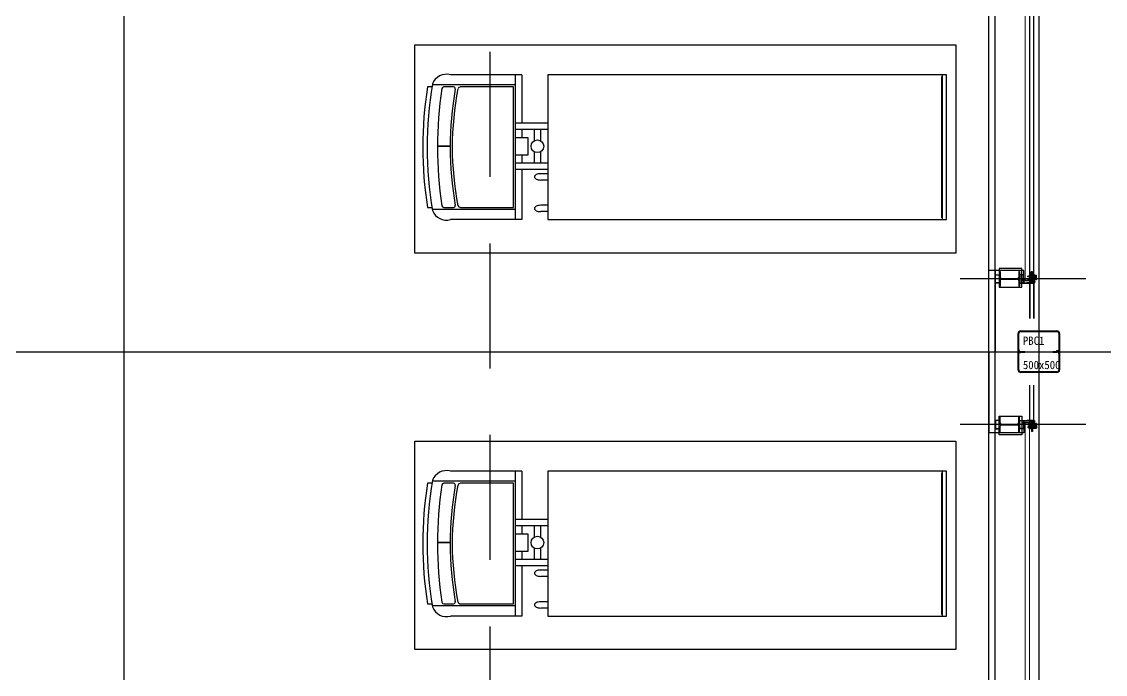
# Model space of a CAD drawing. Extents: x 152195838 to 160350639, y 364657247 to 370318102.
# Drawn here: x 159271719 to 159284746, y 364990158 to 364997995 of the extents above; entities that cross this region are included whole.
import ezdxf

# ---------------------------------------------------------------- set-up
doc = ezdxf.new("R2010")
doc.units = 0
doc.header["$MEASUREMENT"] = 0
for name, pattern in [('CEN', [63, 60, -1, 1, -1]), ('HID', [2.3, 1.5, -0.8]), ('main_plan6(직통계단가운데4개소)$0$201209 XR평면도$0$지하1층평면도_$0$HID', [2.3, 1.5, -0.8])]:
    doc.linetypes.add(name, pattern=pattern)
doc.layers.get('0').update_dxf_attribs({"linetype": 'CONTINUOUS'})
doc.layers.get('Defpoints').update_dxf_attribs({"linetype": 'CONTINUOUS'})
for name, color, linetype in [('4A.TEC CEN 보조1', 14, 'CEN'), ('4A.TEC ELE 1', 7, 'CONTINUOUS'), ('4A.TEC ELE 4', 9, 'CONTINUOUS'), ('4A.TEC OPEN', 9, 'HID'), ('4A.TEC 기둥 H', 3, 'CONTINUOUS'), ('4A.TEC 기타부속물 실', 56, 'CONTINUOUS'), ('4A.TEC 벽체 2', 3, 'CONTINUOUS'), ('4A.TEC 벽체 3', 4, 'CONTINUOUS'), ('4A.TEC 주차 확장형', 8, 'CONTINUOUS'), ('P-BOX', 3, 'CONTINUOUS')]:
    doc.layers.add(name, color=color, linetype=linetype)
doc.layers.add('DEFPOINT', color=135, linetype='CONTINUOUS', plot=False)
doc.styles.add('돋움체', font='')
doc.styles.get('돋움체').set_extended_font_data('DotumChe')

# ---------------------------------------------------------------- blocks, each defined once
blk = doc.blocks.new('3.5t p')
at = {"layer": '4A.TEC 주차 확장형', "color": 252, "linetype": 'Continuous', "ltscale": 0.8}
for p, q in [((831793, 168093), (830053, 168093)), ((830053, 168043), (831793, 168043)), ((830073, 168033), (831773, 168033)), ((830634, 163292), (830634, 162912)), ((830709, 163292), (830709, 162912)), ((831115, 163292), (831115, 162912)), ((831191, 163292), (831191, 162912)), ((831241, 163292), (831241, 163216)), ((831317, 163292), (831317, 163216)), ((831621, 163292), (831621, 163216)), ((831697, 163292), (831697, 163216)), ((830848, 163216), (830709, 163216)), ((830845, 163140), (830709, 163140)), ((831115, 163216), (830976, 163216)), ((831115, 163140), (830979, 163140)), ((830053, 162988), (830053, 162132)), ((830053, 162988), (830634, 162988)), ((830709, 162988), (830811, 162988)), ((831013, 163064), (830811, 163064)), ((830811, 163064), (830811, 162912)), ((831013, 162912), (831013, 163064)), ((831013, 162988), (831115, 162988)), ((831191, 162988), (831793, 162988)), ((831793, 162988), (831793, 162132)), ((831793, 162912), (830053, 162912)), ((830174, 162912), (830174, 161911)), ((830199, 162887), (830199, 162251)), ((831647, 162887), (830199, 162887)), ((831647, 162251), (831647, 162887)), ((831672, 162912), (831672, 161911)), ((830199, 162169), (830199, 162052)), ((830909, 162127), (830909, 161976)), ((830916, 162127), (830916, 161976)), ((831647, 162052), (831647, 162169)), ((830199, 161907), (830199, 161855)), ((831647, 161855), (831647, 161909))]:
    blk.add_line(p, q, dxfattribs=at)
for points in [[(832194, 161704), (829694, 161704), (829694, 168204), (832194, 168204), (832194, 161704)], [(830053, 168094), (830053, 163302), (831793, 163302), (831793, 168094)]]:
    blk.add_lwpolyline(points, dxfattribs=at)
for points in [[(831241, 163216, 0.051099), (831244, 163185, 0.064948), (831252, 163162, 0.104203), (831266, 163145, 0.174705), (831279, 163140, 0.174705), (831292, 163145, 0.104203), (831306, 163162, 0.064948), (831314, 163185, 0.051099), (831317, 163216, 0.051099)], [(831621, 163216, 0.051099), (831625, 163185, 0.064948), (831633, 163162, 0.104203), (831647, 163145, 0.174705), (831659, 163140, 0.174705), (831672, 163145, 0.104203), (831686, 163162, 0.064948), (831694, 163185, 0.051099), (831697, 163216, 0.051099)]]:
    blk.add_lwpolyline(points, format="xyb", dxfattribs=at)
blk.add_circle((830912, 163176), 76, dxfattribs=at)
for centre, radius, start, end in [((830229, 162251), 30.4, 180, 252.8798), ((830219, 162169), 20.3, 74.6987, 180), ((830923, 165753), 3601, 258.7499, 281.2501), ((830923, 166143), 4015, 259.9852, 280.0148), ((831626, 162169), 20.3, 0, 105.3013), ((831616, 162251), 30.4, 287.1202, 0), ((830230, 162085), 183, 165.195, 249.531), ((831619, 162083), 181, 291.094, 15.8038), ((830224, 162052), 25.3, 180, 257.1872), ((830923, 166787), 4812, 261.5853, 278.4147), ((831621, 162052), 25.3, 282.8128, 0), ((830922, 166309), 4460, 260.24, 279.8362), ((830923, 166473), 4675, 261.0922, 278.9078)]:
    blk.add_arc(centre, radius, start, end, dxfattribs=at)
blk = doc.blocks.new('main_plan6(직통계단가운데4개소)$0$201209 XR평면도$0$A$C01492EBC')
at = {"layer": '4A.TEC 기둥 H'}
for p, q in [((0, 244), (0, 233)), ((0, 244), (175, 244)), ((0, 233), (68, 233)), ((84, 217), (84, 27)), ((91, 217), (91, 27)), ((107, 233), (175, 233)), ((175, 244), (175, 233)), ((0, 11), (68, 11)), ((0, 11), (0, 0)), ((0, 0), (175, 0)), ((107, 11), (175, 11)), ((175, 11), (175, 0))]:
    blk.add_line(p, q, dxfattribs=at)
for centre, start, end in [((68, 217), 0, 90), ((107, 217), 90, 180), ((68, 27), 270, 0), ((107, 27), 180, 270)]:
    blk.add_arc(centre, 16, start, end, dxfattribs=at)
blk = doc.blocks.new('zw$BD9D')
at = {"layer": '4A.TEC CEN 보조1'}
blk.add_line((50, 875), (1559, 875), dxfattribs=at)
at = {"layer": '4A.TEC ELE 1', "color": 4}
blk.add_line((728, 855), (779, 855), dxfattribs=at)
at = {"layer": '4A.TEC ELE 1', "lineweight": 0, "flags": 128}
for points in [[(728, 855), (728, 879), (728, 10145)], [(779, 10145), (779, 879), (779, 855)]]:
    blk.add_lwpolyline(points, dxfattribs=at)
at = {"layer": '4A.TEC ELE 4', "color": 8, "flags": 128}
blk.add_lwpolyline([(1215, 10025), (1215, 5000), (1215, 975)], dxfattribs=at)
at = {"layer": '4A.TEC 기타부속물 실', "color": 9}
for p, q in [((714, 910), (714, 901)), ((714, 880), (714, 871)), ((715, 911), (719, 911)), ((715, 908), (719, 908)), ((715, 903), (719, 903)), ((715, 900), (719, 900)), ((715, 881), (719, 881)), ((715, 878), (719, 878)), ((715, 873), (719, 873)), ((715, 870), (719, 870)), ((719, 911), (719, 900)), ((719, 881), (719, 870)), ((725, 910), (722, 904)), ((724, 909), (722, 909)), ((723, 902), (722, 902)), ((725, 880), (722, 874)), ((724, 879), (722, 879)), ((723, 872), (722, 872)), ((727, 910), (723, 901)), ((727, 910), (723, 901)), ((727, 880), (723, 871)), ((727, 880), (723, 871)), ((725, 902), (724, 902)), ((725, 872), (724, 872)), ((729, 910), (725, 901)), ((729, 910), (725, 901)), ((726, 909), (725, 909)), ((729, 880), (725, 871)), ((729, 880), (725, 871)), ((726, 879), (725, 879)), ((727, 902), (726, 902)), ((727, 872), (726, 872)), ((730, 910), (727, 901)), ((730, 910), (727, 901)), ((728, 909), (727, 909)), ((730, 880), (727, 871)), ((730, 880), (727, 871)), ((728, 879), (727, 879)), ((729, 902), (728, 902)), ((729, 872), (728, 872)), ((732, 910), (729, 901)), ((732, 910), (729, 901)), ((730, 909), (729, 909)), ((732, 880), (729, 871)), ((732, 880), (729, 871)), ((730, 879), (729, 879)), ((731, 909), (730, 909)), ((731, 902), (730, 902)), ((731, 879), (730, 879)), ((731, 872), (730, 872)), ((734, 910), (731, 901)), ((734, 910), (731, 901)), ((732, 902), (731, 902)), ((734, 880), (731, 871)), ((734, 880), (731, 871)), ((732, 872), (731, 872)), ((736, 910), (732, 901)), ((736, 910), (732, 901)), ((733, 909), (732, 909)), ((736, 880), (732, 871)), ((736, 880), (732, 871)), ((733, 879), (732, 879)), ((734, 902), (733, 902)), ((734, 872), (733, 872)), ((738, 910), (734, 901)), ((738, 910), (734, 901)), ((735, 909), (734, 909)), ((738, 880), (734, 871)), ((738, 880), (734, 871)), ((735, 879), (734, 879)), ((736, 902), (735, 902)), ((736, 872), (735, 872)), ((740, 910), (736, 901)), ((740, 910), (736, 901)), ((737, 909), (736, 909)), ((740, 880), (736, 871)), ((740, 880), (736, 871)), ((737, 879), (736, 879)), ((738, 902), (737, 902)), ((738, 872), (737, 872)), ((741, 910), (738, 901)), ((741, 910), (738, 901)), ((739, 909), (738, 909)), ((741, 880), (738, 871)), ((741, 880), (738, 871)), ((739, 879), (738, 879)), ((740, 902), (739, 902)), ((740, 872), (739, 872)), ((741, 909), (740, 909)), ((741, 904), (740, 901)), ((741, 904), (740, 901)), ((741, 879), (740, 879)), ((741, 874), (740, 871)), ((741, 874), (740, 871)), ((745, 909), (741, 909)), ((745, 902), (741, 902)), ((745, 879), (741, 879)), ((745, 872), (741, 872)), ((786, 864), (786, 856)), ((787, 866), (791, 866)), ((787, 863), (791, 863)), ((787, 858), (791, 858)), ((787, 855), (791, 855)), ((791, 866), (791, 855)), ((797, 864), (794, 859)), ((796, 863), (794, 863)), ((795, 857), (794, 857)), ((799, 864), (795, 856)), ((799, 864), (795, 856)), ((797, 857), (796, 857)), ((800, 864), (797, 856)), ((800, 864), (797, 856)), ((798, 863), (797, 863)), ((799, 857), (798, 857)), ((802, 864), (799, 856)), ((802, 864), (799, 856)), ((800, 863), (799, 863)), ((801, 863), (800, 863)), ((801, 857), (800, 857)), ((804, 864), (801, 856)), ((804, 864), (801, 856)), ((802, 857), (801, 857)), ((806, 864), (802, 856)), ((806, 864), (802, 856)), ((803, 863), (802, 863)), ((804, 857), (803, 857)), ((808, 864), (804, 856)), ((808, 864), (804, 856)), ((805, 863), (804, 863)), ((806, 857), (805, 857)), ((810, 864), (806, 856)), ((810, 864), (806, 856)), ((807, 863), (806, 863)), ((808, 857), (807, 857)), ((811, 864), (808, 856)), ((811, 864), (808, 856)), ((809, 863), (808, 863)), ((810, 857), (809, 857)), ((813, 864), (810, 856)), ((813, 864), (810, 856)), ((811, 863), (810, 863)), ((812, 863), (811, 863)), ((812, 857), (811, 857)), ((813, 859), (812, 856)), ((813, 859), (812, 856)), ((817, 857), (812, 857)), ((817, 863), (813, 863))]:
    blk.add_line(p, q, dxfattribs=at)
for points in [[(719, 901), (719, 910), (722, 914), (722, 896)], [(722, 896), (722, 914), (722, 914), (722, 896)], [(719, 871), (719, 880), (722, 884), (722, 866)], [(722, 866), (722, 884), (722, 884), (722, 866)], [(723, 901), (724, 902), (727, 909), (727, 910), (726, 909), (723, 902)], [(723, 871), (724, 872), (727, 879), (727, 880), (726, 879), (723, 872)], [(725, 901), (726, 902), (729, 909), (729, 910), (728, 909), (725, 902)], [(725, 871), (726, 872), (729, 879), (729, 880), (728, 879), (725, 872)], [(727, 901), (728, 902), (730, 909), (730, 910), (730, 909), (727, 902)], [(727, 871), (728, 872), (730, 879), (730, 880), (730, 879), (727, 872)], [(729, 901), (730, 902), (732, 909), (732, 910), (731, 909), (729, 902)], [(729, 871), (730, 872), (732, 879), (732, 880), (731, 879), (729, 872)], [(731, 901), (731, 902), (734, 909), (734, 910), (733, 909), (731, 902)], [(731, 871), (731, 872), (734, 879), (734, 880), (733, 879), (731, 872)], [(732, 901), (733, 902), (736, 909), (736, 910), (735, 909), (732, 902)], [(732, 871), (733, 872), (736, 879), (736, 880), (735, 879), (732, 872)], [(734, 901), (735, 902), (738, 909), (738, 910), (737, 909), (734, 902)], [(734, 871), (735, 872), (738, 879), (738, 880), (737, 879), (734, 872)], [(736, 901), (737, 902), (740, 909), (740, 910), (739, 909), (736, 902)], [(736, 871), (737, 872), (740, 879), (740, 880), (739, 879), (736, 872)], [(738, 901), (739, 902), (741, 909), (741, 910), (741, 909), (738, 902)], [(738, 871), (739, 872), (741, 879), (741, 880), (741, 879), (738, 872)], [(740, 901), (741, 902), (741, 903), (741, 904), (740, 903), (740, 902)], [(740, 871), (741, 872), (741, 873), (741, 874), (740, 873), (740, 872)], [(791, 856), (791, 865), (794, 869), (794, 851)], [(794, 851), (794, 869), (794, 869), (794, 851)], [(795, 856), (796, 857), (799, 863), (799, 864), (798, 863), (795, 857)], [(797, 856), (798, 857), (800, 863), (800, 864), (800, 863), (797, 857)], [(799, 856), (800, 857), (802, 863), (802, 864), (801, 863), (799, 857)], [(801, 856), (801, 857), (804, 863), (804, 864), (803, 863), (801, 857)], [(802, 856), (803, 857), (806, 863), (806, 864), (805, 863), (802, 857)], [(804, 856), (805, 857), (808, 863), (808, 864), (807, 863), (804, 857)], [(806, 856), (807, 857), (810, 863), (810, 864), (809, 863), (806, 857)], [(808, 856), (809, 857), (811, 863), (811, 864), (811, 863), (808, 857)], [(810, 856), (811, 857), (813, 863), (813, 864), (812, 863), (810, 857)], [(812, 856), (812, 857), (813, 858), (813, 859), (812, 858), (812, 857)]]:
    blk.add_lwpolyline(points, close=True, dxfattribs=at)
for points in [[(722, 903), (725, 909), (725, 910), (724, 909), (722, 905)], [(723, 902), (723, 901), (722, 902)], [(722, 873), (725, 879), (725, 880), (724, 879), (722, 875)], [(723, 872), (723, 871), (722, 872)], [(725, 902), (725, 901), (724, 902)], [(725, 872), (725, 871), (724, 872)], [(725, 909), (725, 910), (726, 909)], [(725, 879), (725, 880), (726, 879)], [(727, 902), (727, 901), (726, 902)], [(727, 872), (727, 871), (726, 872)], [(727, 909), (727, 910), (728, 909)], [(727, 909), (727, 910), (728, 909)], [(727, 879), (727, 880), (728, 879)], [(727, 879), (727, 880), (728, 879)], [(728, 902), (729, 901), (728, 902)], [(728, 872), (729, 871), (728, 872)], [(729, 909), (729, 910), (729, 909)], [(729, 909), (729, 910), (729, 909)], [(729, 879), (729, 880), (729, 879)], [(729, 879), (729, 880), (729, 879)], [(731, 909), (730, 910), (731, 909)], [(731, 909), (730, 910), (731, 909)], [(730, 902), (731, 901), (730, 902)], [(731, 879), (730, 880), (731, 879)], [(731, 879), (730, 880), (731, 879)], [(730, 872), (731, 871), (730, 872)], [(733, 909), (732, 910), (733, 909)], [(733, 909), (732, 910), (733, 909)], [(732, 902), (732, 901), (732, 902)], [(733, 879), (732, 880), (733, 879)], [(733, 879), (732, 880), (733, 879)], [(732, 872), (732, 871), (732, 872)], [(734, 902), (734, 901), (733, 902)], [(734, 872), (734, 871), (733, 872)], [(734, 909), (734, 910), (735, 909)], [(734, 909), (734, 910), (735, 909)], [(734, 879), (734, 880), (735, 879)], [(734, 879), (734, 880), (735, 879)], [(736, 902), (736, 901), (735, 902)], [(736, 872), (736, 871), (735, 872)], [(736, 909), (736, 910), (737, 909)], [(736, 909), (736, 910), (737, 909)], [(736, 879), (736, 880), (737, 879)], [(736, 879), (736, 880), (737, 879)], [(738, 902), (738, 901), (737, 902)], [(738, 872), (738, 871), (737, 872)], [(738, 909), (738, 910), (739, 909)], [(738, 909), (738, 910), (739, 909)], [(738, 879), (738, 880), (739, 879)], [(738, 879), (738, 880), (739, 879)], [(739, 902), (740, 901), (739, 902)], [(739, 872), (740, 871), (739, 872)], [(740, 909), (740, 910), (740, 909)], [(740, 909), (740, 910), (740, 909)], [(740, 879), (740, 880), (740, 879)], [(740, 879), (740, 880), (740, 879)], [(742, 909), (741, 910), (742, 909)], [(742, 909), (741, 910), (742, 909)], [(743, 909), (741, 904), (742, 902), (745, 905), (750, 905)], [(742, 879), (741, 880), (742, 879)], [(742, 879), (741, 880), (742, 879)], [(743, 879), (741, 874), (742, 872), (745, 875), (750, 875)], [(745, 902), (750, 905), (745, 909)], [(745, 872), (750, 875), (745, 879)], [(794, 858), (797, 863), (797, 864), (796, 863), (794, 860)], [(795, 857), (795, 856), (794, 857)], [(797, 857), (797, 856), (796, 857)], [(797, 863), (797, 864), (798, 863)], [(798, 857), (799, 856), (798, 857)], [(799, 863), (799, 864), (799, 863)], [(799, 863), (799, 864), (799, 863)], [(801, 863), (800, 864), (801, 863)], [(801, 863), (800, 864), (801, 863)], [(800, 857), (801, 856), (800, 857)], [(803, 863), (802, 864), (803, 863)], [(803, 863), (802, 864), (803, 863)], [(802, 857), (802, 856), (802, 857)], [(804, 857), (804, 856), (803, 857)], [(804, 863), (804, 864), (805, 863)], [(804, 863), (804, 864), (805, 863)], [(806, 857), (806, 856), (805, 857)], [(806, 863), (806, 864), (807, 863)], [(806, 863), (806, 864), (807, 863)], [(808, 857), (808, 856), (807, 857)], [(808, 863), (808, 864), (809, 863)], [(808, 863), (808, 864), (809, 863)], [(809, 857), (810, 856), (809, 857)], [(810, 863), (810, 864), (810, 863)], [(810, 863), (810, 864), (810, 863)], [(812, 863), (811, 864), (812, 863)], [(812, 863), (811, 864), (812, 863)], [(811, 857), (812, 856), (811, 857)], [(814, 863), (813, 864), (814, 863)], [(814, 863), (813, 864), (814, 863)], [(815, 863), (813, 859), (814, 857), (817, 860), (821, 860)], [(817, 857), (821, 860), (817, 863)]]:
    blk.add_lwpolyline(points, dxfattribs=at)
for centre, radius, start, end in [((716, 909), 1.86, 136.9662, 223.0338), ((722, 905), 7.61, 159.1195, 200.8805), ((716, 901), 1.86, 136.9662, 223.0338), ((716, 879), 1.86, 136.9662, 223.0338), ((722, 875), 7.61, 159.1195, 200.8805), ((716, 871), 1.86, 136.9662, 223.0338), ((788, 864), 1.86, 136.9662, 223.0338), ((794, 860), 7.61, 159.1195, 200.8805), ((788, 856), 1.86, 136.9662, 223.0338)]:
    blk.add_arc(centre, radius, start, end, dxfattribs=at)
at = {"layer": '4A.TEC 벽체 3', "color": 7}
for p, q in [((664, 919), (645, 919)), ((645, 862), (645, 919)), ((664, 909), (664, 922)), ((665, 922), (664, 922)), ((665, 922), (688, 922)), ((665, 909), (665, 922)), ((689, 855), (689, 925)), ((689, 915), (689, 921)), ((689, 919), (689, 919)), ((707, 855), (707, 925)), ((722, 919), (707, 919)), ((722, 919), (721, 919)), ((722, 855), (722, 925)), ((722, 925), (725, 925)), ((725, 855), (725, 925)), ((664, 896), (664, 905)), ((664, 896), (672, 896)), ((664, 885), (672, 885)), ((664, 875), (664, 885)), ((664, 859), (664, 871)), ((665, 859), (664, 859)), ((665, 896), (665, 905)), ((665, 875), (665, 885)), ((665, 859), (665, 871)), ((665, 859), (688, 859)), ((689, 866), (689, 859)), ((689, 862), (689, 862)), ((722, 862), (721, 862)), ((722, 855), (725, 855))]:
    blk.add_line(p, q, dxfattribs=at)
at = {"layer": '4A.TEC 벽체 3', "color": 4}
for p, q in [((690, 958), (705, 958)), ((690, 842), (690, 958)), ((705, 842), (705, 958)), ((725, 850), (725, 931)), ((725, 931), (728, 931)), ((728, 931), (728, 855)), ((796, 925), (796, 975)), ((796, 975), (1215, 975)), ((675, 847), (665, 842)), ((665, 842), (665, 832)), ((675, 827), (665, 832)), ((675, 843), (668, 840)), ((668, 840), (668, 834)), ((676, 830), (668, 834)), ((675, 847), (675, 843)), ((675, 842), (716, 842)), ((675, 832), (716, 832)), ((675, 827), (759, 827)), ((794, 827), (675, 827)), ((675, 827), (675, 825)), ((796, 825), (675, 825)), ((676, 830), (722, 830)), ((722, 847), (722, 830)), ((722, 847), (725, 847)), ((725, 850), (782, 850)), ((725, 847), (725, 827)), ((782, 879), (779, 879)), ((782, 850), (782, 879)), ((794, 827), (794, 873)), ((794, 873), (796, 873)), ((796, 873), (796, 825))]:
    blk.add_line(p, q, dxfattribs=at)
at = {"layer": '4A.TEC 벽체 3', "color": 1, "linetype": 'main_plan6(직통계단가운데4개소)$0$201209 XR평면도$0$지하1층평면도_$0$HID'}
for p, q in [((691, 855), (691, 925)), ((705, 855), (705, 925)), ((664, 910), (655, 910)), ((664, 910), (655, 910)), ((655, 905), (655, 910)), ((655, 910), (655, 904)), ((664, 905), (655, 905)), ((664, 904), (655, 904)), ((664, 876), (655, 876)), ((664, 876), (655, 876)), ((655, 871), (655, 876)), ((655, 876), (655, 870)), ((664, 871), (655, 871)), ((664, 870), (655, 870)), ((710, 910), (707, 910)), ((710, 910), (707, 910)), ((710, 905), (707, 905)), ((710, 904), (707, 904)), ((710, 876), (707, 876)), ((710, 876), (707, 876)), ((710, 871), (707, 871)), ((710, 870), (707, 870)), ((710, 910), (710, 904)), ((710, 910), (710, 905)), ((710, 876), (710, 870)), ((710, 876), (710, 871))]:
    blk.add_line(p, q, dxfattribs=at)
at = {"layer": '4A.TEC 벽체 3', "linetype": 'Continuous'}
for p, q in [((1140, 975), (1140, 0)), ((1215, 0), (1215, 975)), ((675, 849), (675, 400)), ((725, 849), (725, 400))]:
    blk.add_line(p, q, dxfattribs=at)
at = {"layer": '4A.TEC 벽체 3', "color": 0}
for p, q in [((645, 886), (645, 894)), ((672, 895), (646, 895)), ((672, 885), (646, 885))]:
    blk.add_line(p, q, dxfattribs=at)
at = {"layer": '4A.TEC 벽체 3'}
for p, q in [((645, 862), (664, 862)), ((707, 862), (721, 862))]:
    blk.add_line(p, q, dxfattribs=at)
at = {"layer": '4A.TEC 벽체 3', "color": 2}
for p, q in [((677, 909), (664, 909)), ((677, 909), (664, 909)), ((677, 905), (664, 905)), ((677, 905), (664, 905)), ((677, 875), (664, 875)), ((677, 875), (664, 875)), ((677, 871), (664, 871)), ((677, 871), (664, 871))]:
    blk.add_line(p, q, dxfattribs=at)
at = {"layer": '4A.TEC 벽체 3', "color": 1}
blk.add_line((796, 873), (796, 897), dxfattribs=at)
at = {"layer": '4A.TEC 벽체 3'}
for points in [[(796, 825), (796, 925), (846, 925), (846, 825)], [(799, 828), (799, 922), (843, 922), (843, 828)], [(1090, 775), (821, 775), (821, 1000), (1090, 1000)], [(1140, 825), (1140, 925), (1090, 925), (1090, 825)], [(1137, 828), (1137, 922), (1093, 922), (1093, 828)]]:
    blk.add_lwpolyline(points, close=True, dxfattribs=at)
at = {"layer": '4A.TEC 벽체 3', "color": 7}
for radius in [9, 8.5]:
    blk.add_circle((679, 890), radius, dxfattribs=at)
for centre, radius, start, end in [((688, 921), 1, 14.0969, 90), ((698, 791), 135, 86.0638, 93.9362), ((688, 860), 1, 270, 345.9031), ((698, 990), 135, 266.0638, 273.9362)]:
    blk.add_arc(centre, radius, start, end, dxfattribs=at)
at = {"layer": '4A.TEC 벽체 3', "color": 0}
for centre, start, end in [((646, 894), 90, 180), ((646, 886), 180, 270)]:
    blk.add_arc(centre, 1, start, end, dxfattribs=at)
at = {"layer": '4A.TEC 벽체 3', "color": 4}
for centre, start, end in [((675, 837), 90, 270), ((716, 837), 270, 90)]:
    blk.add_arc(centre, 5, start, end, dxfattribs=at)
at = {"layer": '4A.TEC 벽체 3', "color": 2}
for centre, radius, start, end in [((677, 907), 1.8, 0, 90), ((677, 907), 2, 0, 90), ((677, 907), 2, 270, 0), ((677, 907), 1.8, 270, 0), ((677, 873), 2, 0, 90), ((677, 873), 1.8, 0, 90), ((677, 873), 1.8, 270, 0), ((677, 873), 2, 270, 0)]:
    blk.add_arc(centre, radius, start, end, dxfattribs=at)
at = {"layer": '4A.TEC 벽체 3', "rotation": 269.9999999999999}
blk.add_blockref('main_plan6(직통계단가운데4개소)$0$201209 XR평면도$0$A$C01492EBC', (846, 963), dxfattribs=at)
blk = doc.blocks.new('as987r')
at = {"layer": '4A.TEC CEN 보조1'}
blk.add_line((248967860, 414625867), (248969369, 414625867), dxfattribs=at)
at = {"layer": '4A.TEC ELE 1', "color": 4}
blk.add_line((248968538, 414625887), (248968589, 414625887), dxfattribs=at)
at = {"layer": '4A.TEC ELE 1', "lineweight": 0, "flags": 128}
for points in [[(248968538, 414619596), (248968538, 414619620), (248968538, 414625887)], [(248968589, 414625887), (248968589, 414619620), (248968589, 414619596)]]:
    blk.add_lwpolyline(points, dxfattribs=at)
at = {"layer": '4A.TEC ELE 4', "color": 8, "flags": 128}
blk.add_lwpolyline([(248969025, 414625767), (248969025, 414620742), (248969025, 414619717)], dxfattribs=at)
at = {"layer": '4A.TEC 기타부속물 실', "color": 9}
for p, q in [((248968524, 414625862), (248968524, 414625870)), ((248968524, 414625832), (248968524, 414625840)), ((248968525, 414625871), (248968528, 414625871)), ((248968525, 414625869), (248968528, 414625869)), ((248968525, 414625863), (248968528, 414625863)), ((248968525, 414625861), (248968528, 414625861)), ((248968525, 414625841), (248968528, 414625841)), ((248968525, 414625839), (248968528, 414625839)), ((248968525, 414625833), (248968528, 414625833)), ((248968525, 414625831), (248968528, 414625831)), ((248968528, 414625861), (248968528, 414625871)), ((248968528, 414625831), (248968528, 414625841)), ((248968533, 414625869), (248968532, 414625869)), ((248968535, 414625862), (248968532, 414625868)), ((248968534, 414625863), (248968532, 414625863)), ((248968533, 414625839), (248968532, 414625839)), ((248968535, 414625832), (248968532, 414625838)), ((248968534, 414625833), (248968532, 414625833)), ((248968536, 414625862), (248968533, 414625870)), ((248968536, 414625862), (248968533, 414625870)), ((248968536, 414625832), (248968533, 414625840)), ((248968536, 414625832), (248968533, 414625840)), ((248968535, 414625869), (248968534, 414625869)), ((248968535, 414625839), (248968534, 414625839)), ((248968538, 414625862), (248968535, 414625870)), ((248968538, 414625862), (248968535, 414625870)), ((248968536, 414625863), (248968535, 414625863)), ((248968538, 414625832), (248968535, 414625840)), ((248968538, 414625832), (248968535, 414625840)), ((248968536, 414625833), (248968535, 414625833)), ((248968537, 414625869), (248968536, 414625869)), ((248968537, 414625863), (248968536, 414625863)), ((248968537, 414625839), (248968536, 414625839)), ((248968537, 414625833), (248968536, 414625833)), ((248968540, 414625862), (248968537, 414625870)), ((248968540, 414625862), (248968537, 414625870)), ((248968538, 414625869), (248968537, 414625869)), ((248968540, 414625832), (248968537, 414625840)), ((248968540, 414625832), (248968537, 414625840)), ((248968538, 414625839), (248968537, 414625839)), ((248968542, 414625862), (248968538, 414625870)), ((248968542, 414625862), (248968538, 414625870)), ((248968539, 414625863), (248968538, 414625863)), ((248968542, 414625832), (248968538, 414625840)), ((248968542, 414625832), (248968538, 414625840)), ((248968539, 414625833), (248968538, 414625833)), ((248968540, 414625869), (248968539, 414625869)), ((248968540, 414625839), (248968539, 414625839)), ((248968544, 414625862), (248968540, 414625870)), ((248968544, 414625862), (248968540, 414625870)), ((248968541, 414625863), (248968540, 414625863)), ((248968544, 414625832), (248968540, 414625840)), ((248968544, 414625832), (248968540, 414625840)), ((248968541, 414625833), (248968540, 414625833)), ((248968542, 414625869), (248968541, 414625869)), ((248968542, 414625839), (248968541, 414625839)), ((248968546, 414625862), (248968542, 414625870)), ((248968546, 414625862), (248968542, 414625870)), ((248968543, 414625863), (248968542, 414625863)), ((248968546, 414625832), (248968542, 414625840)), ((248968546, 414625832), (248968542, 414625840)), ((248968543, 414625833), (248968542, 414625833)), ((248968544, 414625869), (248968543, 414625869)), ((248968544, 414625839), (248968543, 414625839)), ((248968547, 414625862), (248968544, 414625870)), ((248968547, 414625862), (248968544, 414625870)), ((248968545, 414625863), (248968544, 414625863)), ((248968547, 414625832), (248968544, 414625840)), ((248968547, 414625832), (248968544, 414625840)), ((248968545, 414625833), (248968544, 414625833)), ((248968546, 414625869), (248968545, 414625869)), ((248968546, 414625839), (248968545, 414625839)), ((248968549, 414625862), (248968546, 414625870)), ((248968549, 414625862), (248968546, 414625870)), ((248968547, 414625863), (248968546, 414625863)), ((248968549, 414625832), (248968546, 414625840)), ((248968549, 414625832), (248968546, 414625840)), ((248968547, 414625833), (248968546, 414625833)), ((248968548, 414625869), (248968547, 414625869)), ((248968548, 414625863), (248968547, 414625863)), ((248968548, 414625839), (248968547, 414625839)), ((248968548, 414625833), (248968547, 414625833)), ((248968551, 414625862), (248968548, 414625870)), ((248968551, 414625862), (248968548, 414625870)), ((248968549, 414625869), (248968548, 414625869)), ((248968551, 414625832), (248968548, 414625840)), ((248968551, 414625832), (248968548, 414625840)), ((248968549, 414625839), (248968548, 414625839)), ((248968551, 414625867), (248968549, 414625870)), ((248968551, 414625867), (248968549, 414625870)), ((248968550, 414625863), (248968549, 414625863)), ((248968551, 414625837), (248968549, 414625840)), ((248968551, 414625837), (248968549, 414625840)), ((248968550, 414625833), (248968549, 414625833)), ((248968555, 414625869), (248968550, 414625869)), ((248968555, 414625839), (248968550, 414625839)), ((248968555, 414625863), (248968551, 414625863)), ((248968555, 414625833), (248968551, 414625833)), ((248968596, 414625877), (248968596, 414625885)), ((248968597, 414625886), (248968600, 414625886)), ((248968597, 414625884), (248968600, 414625884)), ((248968597, 414625879), (248968600, 414625879)), ((248968597, 414625876), (248968600, 414625876)), ((248968600, 414625876), (248968600, 414625886)), ((248968605, 414625884), (248968604, 414625884)), ((248968606, 414625877), (248968604, 414625883)), ((248968606, 414625878), (248968604, 414625878)), ((248968608, 414625877), (248968605, 414625885)), ((248968608, 414625877), (248968605, 414625885)), ((248968607, 414625884), (248968606, 414625884)), ((248968607, 414625878), (248968606, 414625878)), ((248968610, 414625877), (248968607, 414625885)), ((248968610, 414625877), (248968607, 414625885)), ((248968608, 414625884), (248968607, 414625884)), ((248968612, 414625877), (248968608, 414625885)), ((248968612, 414625877), (248968608, 414625885)), ((248968609, 414625878), (248968608, 414625878)), ((248968610, 414625884), (248968609, 414625884)), ((248968614, 414625877), (248968610, 414625885)), ((248968614, 414625877), (248968610, 414625885)), ((248968611, 414625878), (248968610, 414625878)), ((248968612, 414625884), (248968611, 414625884)), ((248968616, 414625877), (248968612, 414625885)), ((248968616, 414625877), (248968612, 414625885)), ((248968613, 414625878), (248968612, 414625878)), ((248968614, 414625884), (248968613, 414625884)), ((248968617, 414625877), (248968614, 414625885)), ((248968617, 414625877), (248968614, 414625885)), ((248968615, 414625878), (248968614, 414625878)), ((248968616, 414625884), (248968615, 414625884)), ((248968619, 414625877), (248968616, 414625885)), ((248968619, 414625877), (248968616, 414625885)), ((248968617, 414625878), (248968616, 414625878)), ((248968618, 414625884), (248968617, 414625884)), ((248968618, 414625878), (248968617, 414625878)), ((248968621, 414625877), (248968618, 414625885)), ((248968621, 414625877), (248968618, 414625885)), ((248968619, 414625884), (248968618, 414625884)), ((248968623, 414625877), (248968619, 414625885)), ((248968623, 414625877), (248968619, 414625885)), ((248968620, 414625878), (248968619, 414625878)), ((248968621, 414625884), (248968620, 414625884)), ((248968623, 414625882), (248968621, 414625885)), ((248968623, 414625882), (248968621, 414625885)), ((248968622, 414625878), (248968621, 414625878)), ((248968626, 414625884), (248968622, 414625884)), ((248968626, 414625878), (248968623, 414625878))]:
    blk.add_line(p, q, dxfattribs=at)
for points in [[(248968528, 414625870), (248968528, 414625862), (248968531, 414625857), (248968531, 414625875)], [(248968528, 414625840), (248968528, 414625832), (248968531, 414625827), (248968531, 414625845)], [(248968531, 414625875), (248968531, 414625857), (248968532, 414625857), (248968532, 414625875)], [(248968531, 414625845), (248968531, 414625827), (248968532, 414625827), (248968532, 414625845)], [(248968533, 414625870), (248968534, 414625869), (248968536, 414625863), (248968536, 414625862), (248968536, 414625863), (248968533, 414625869)], [(248968533, 414625840), (248968534, 414625839), (248968536, 414625833), (248968536, 414625832), (248968536, 414625833), (248968533, 414625839)], [(248968535, 414625870), (248968536, 414625869), (248968538, 414625863), (248968538, 414625862), (248968537, 414625863), (248968535, 414625869)], [(248968535, 414625840), (248968536, 414625839), (248968538, 414625833), (248968538, 414625832), (248968537, 414625833), (248968535, 414625839)], [(248968537, 414625870), (248968537, 414625869), (248968540, 414625863), (248968540, 414625862), (248968539, 414625863), (248968537, 414625869)], [(248968537, 414625840), (248968537, 414625839), (248968540, 414625833), (248968540, 414625832), (248968539, 414625833), (248968537, 414625839)], [(248968538, 414625870), (248968539, 414625869), (248968542, 414625863), (248968542, 414625862), (248968541, 414625863), (248968538, 414625869)], [(248968538, 414625840), (248968539, 414625839), (248968542, 414625833), (248968542, 414625832), (248968541, 414625833), (248968538, 414625839)], [(248968540, 414625870), (248968541, 414625869), (248968544, 414625863), (248968544, 414625862), (248968543, 414625863), (248968540, 414625869)], [(248968540, 414625840), (248968541, 414625839), (248968544, 414625833), (248968544, 414625832), (248968543, 414625833), (248968540, 414625839)], [(248968542, 414625870), (248968543, 414625869), (248968546, 414625863), (248968546, 414625862), (248968545, 414625863), (248968542, 414625869)], [(248968542, 414625840), (248968543, 414625839), (248968546, 414625833), (248968546, 414625832), (248968545, 414625833), (248968542, 414625839)], [(248968544, 414625870), (248968545, 414625869), (248968547, 414625863), (248968547, 414625862), (248968547, 414625863), (248968544, 414625869)], [(248968544, 414625840), (248968545, 414625839), (248968547, 414625833), (248968547, 414625832), (248968547, 414625833), (248968544, 414625839)], [(248968546, 414625870), (248968547, 414625869), (248968549, 414625863), (248968549, 414625862), (248968548, 414625863), (248968546, 414625869)], [(248968546, 414625840), (248968547, 414625839), (248968549, 414625833), (248968549, 414625832), (248968548, 414625833), (248968546, 414625839)], [(248968548, 414625870), (248968548, 414625869), (248968551, 414625863), (248968551, 414625862), (248968550, 414625863), (248968548, 414625869)], [(248968548, 414625840), (248968548, 414625839), (248968551, 414625833), (248968551, 414625832), (248968550, 414625833), (248968548, 414625839)], [(248968549, 414625870), (248968550, 414625869), (248968551, 414625868), (248968551, 414625867), (248968550, 414625868), (248968549, 414625869)], [(248968549, 414625840), (248968550, 414625839), (248968551, 414625838), (248968551, 414625837), (248968550, 414625838), (248968549, 414625839)], [(248968600, 414625886), (248968600, 414625877), (248968603, 414625872), (248968603, 414625890)], [(248968603, 414625890), (248968603, 414625872), (248968604, 414625872), (248968604, 414625890)], [(248968605, 414625885), (248968606, 414625884), (248968608, 414625878), (248968608, 414625877), (248968607, 414625878), (248968605, 414625884)], [(248968607, 414625885), (248968607, 414625884), (248968610, 414625878), (248968610, 414625877), (248968609, 414625878), (248968607, 414625884)], [(248968608, 414625885), (248968609, 414625884), (248968612, 414625878), (248968612, 414625877), (248968611, 414625878), (248968608, 414625884)], [(248968610, 414625885), (248968611, 414625884), (248968614, 414625878), (248968614, 414625877), (248968613, 414625878), (248968610, 414625884)], [(248968612, 414625885), (248968613, 414625884), (248968616, 414625878), (248968616, 414625877), (248968615, 414625878), (248968612, 414625884)], [(248968614, 414625885), (248968615, 414625884), (248968617, 414625878), (248968617, 414625877), (248968617, 414625878), (248968614, 414625884)], [(248968616, 414625885), (248968617, 414625884), (248968619, 414625878), (248968619, 414625877), (248968618, 414625878), (248968616, 414625884)], [(248968618, 414625885), (248968618, 414625884), (248968621, 414625878), (248968621, 414625877), (248968620, 414625878), (248968618, 414625884)], [(248968619, 414625885), (248968620, 414625884), (248968623, 414625878), (248968623, 414625877), (248968622, 414625878), (248968619, 414625884)], [(248968621, 414625885), (248968622, 414625884), (248968623, 414625883), (248968623, 414625882), (248968622, 414625883), (248968621, 414625884)]]:
    blk.add_lwpolyline(points, close=True, dxfattribs=at)
for points in [[(248968533, 414625869), (248968533, 414625870), (248968532, 414625869)], [(248968532, 414625869), (248968535, 414625863), (248968535, 414625862), (248968534, 414625863), (248968532, 414625867)], [(248968533, 414625839), (248968533, 414625840), (248968532, 414625839)], [(248968532, 414625839), (248968535, 414625833), (248968535, 414625832), (248968534, 414625833), (248968532, 414625837)], [(248968534, 414625869), (248968535, 414625870), (248968534, 414625869)], [(248968534, 414625839), (248968535, 414625840), (248968534, 414625839)], [(248968535, 414625863), (248968535, 414625862), (248968535, 414625863)], [(248968535, 414625833), (248968535, 414625832), (248968535, 414625833)], [(248968536, 414625869), (248968537, 414625870), (248968536, 414625869)], [(248968537, 414625863), (248968536, 414625862), (248968537, 414625863)], [(248968537, 414625863), (248968536, 414625862), (248968537, 414625863)], [(248968536, 414625839), (248968537, 414625840), (248968536, 414625839)], [(248968537, 414625833), (248968536, 414625832), (248968537, 414625833)], [(248968537, 414625833), (248968536, 414625832), (248968537, 414625833)], [(248968538, 414625869), (248968538, 414625870), (248968538, 414625869)], [(248968539, 414625863), (248968538, 414625862), (248968539, 414625863)], [(248968539, 414625863), (248968538, 414625862), (248968539, 414625863)], [(248968538, 414625839), (248968538, 414625840), (248968538, 414625839)], [(248968539, 414625833), (248968538, 414625832), (248968539, 414625833)], [(248968539, 414625833), (248968538, 414625832), (248968539, 414625833)], [(248968540, 414625869), (248968540, 414625870), (248968540, 414625869)], [(248968540, 414625863), (248968540, 414625862), (248968541, 414625863)], [(248968540, 414625863), (248968540, 414625862), (248968541, 414625863)], [(248968540, 414625839), (248968540, 414625840), (248968540, 414625839)], [(248968540, 414625833), (248968540, 414625832), (248968541, 414625833)], [(248968540, 414625833), (248968540, 414625832), (248968541, 414625833)], [(248968542, 414625869), (248968542, 414625870), (248968541, 414625869)], [(248968542, 414625839), (248968542, 414625840), (248968541, 414625839)], [(248968542, 414625863), (248968542, 414625862), (248968543, 414625863)], [(248968542, 414625863), (248968542, 414625862), (248968543, 414625863)], [(248968542, 414625833), (248968542, 414625832), (248968543, 414625833)], [(248968542, 414625833), (248968542, 414625832), (248968543, 414625833)], [(248968544, 414625869), (248968544, 414625870), (248968543, 414625869)], [(248968544, 414625839), (248968544, 414625840), (248968543, 414625839)], [(248968544, 414625863), (248968544, 414625862), (248968545, 414625863)], [(248968544, 414625863), (248968544, 414625862), (248968545, 414625863)], [(248968544, 414625833), (248968544, 414625832), (248968545, 414625833)], [(248968544, 414625833), (248968544, 414625832), (248968545, 414625833)], [(248968545, 414625869), (248968546, 414625870), (248968545, 414625869)], [(248968545, 414625839), (248968546, 414625840), (248968545, 414625839)], [(248968546, 414625863), (248968546, 414625862), (248968546, 414625863)], [(248968546, 414625863), (248968546, 414625862), (248968546, 414625863)], [(248968546, 414625833), (248968546, 414625832), (248968546, 414625833)], [(248968546, 414625833), (248968546, 414625832), (248968546, 414625833)], [(248968547, 414625869), (248968548, 414625870), (248968547, 414625869)], [(248968548, 414625863), (248968547, 414625862), (248968548, 414625863)], [(248968548, 414625863), (248968547, 414625862), (248968548, 414625863)], [(248968547, 414625839), (248968548, 414625840), (248968547, 414625839)], [(248968548, 414625833), (248968547, 414625832), (248968548, 414625833)], [(248968548, 414625833), (248968547, 414625832), (248968548, 414625833)], [(248968549, 414625869), (248968549, 414625870), (248968549, 414625869)], [(248968550, 414625863), (248968549, 414625862), (248968550, 414625863)], [(248968550, 414625863), (248968549, 414625862), (248968550, 414625863)], [(248968549, 414625839), (248968549, 414625840), (248968549, 414625839)], [(248968550, 414625833), (248968549, 414625832), (248968550, 414625833)], [(248968550, 414625833), (248968549, 414625832), (248968550, 414625833)], [(248968552, 414625863), (248968551, 414625867), (248968552, 414625869), (248968554, 414625867), (248968559, 414625866)], [(248968551, 414625863), (248968551, 414625862), (248968552, 414625863)], [(248968551, 414625863), (248968551, 414625862), (248968552, 414625863)], [(248968552, 414625833), (248968551, 414625837), (248968552, 414625839), (248968554, 414625837), (248968559, 414625836)], [(248968551, 414625833), (248968551, 414625832), (248968552, 414625833)], [(248968551, 414625833), (248968551, 414625832), (248968552, 414625833)], [(248968555, 414625869), (248968559, 414625866), (248968555, 414625863)], [(248968555, 414625839), (248968559, 414625836), (248968555, 414625833)], [(248968604, 414625884), (248968605, 414625885), (248968604, 414625884)], [(248968604, 414625884), (248968606, 414625878), (248968606, 414625877), (248968606, 414625878), (248968604, 414625882)], [(248968606, 414625884), (248968607, 414625885), (248968606, 414625884)], [(248968607, 414625878), (248968606, 414625877), (248968607, 414625878)], [(248968608, 414625884), (248968608, 414625885), (248968608, 414625884)], [(248968609, 414625878), (248968608, 414625877), (248968609, 414625878)], [(248968609, 414625878), (248968608, 414625877), (248968609, 414625878)], [(248968610, 414625884), (248968610, 414625885), (248968610, 414625884)], [(248968610, 414625878), (248968610, 414625877), (248968611, 414625878)], [(248968610, 414625878), (248968610, 414625877), (248968611, 414625878)], [(248968612, 414625884), (248968612, 414625885), (248968611, 414625884)], [(248968612, 414625878), (248968612, 414625877), (248968613, 414625878)], [(248968612, 414625878), (248968612, 414625877), (248968613, 414625878)], [(248968614, 414625884), (248968614, 414625885), (248968613, 414625884)], [(248968614, 414625878), (248968614, 414625877), (248968615, 414625878)], [(248968614, 414625878), (248968614, 414625877), (248968615, 414625878)], [(248968615, 414625884), (248968616, 414625885), (248968615, 414625884)], [(248968616, 414625878), (248968616, 414625877), (248968616, 414625878)], [(248968616, 414625878), (248968616, 414625877), (248968616, 414625878)], [(248968617, 414625884), (248968618, 414625885), (248968617, 414625884)], [(248968618, 414625878), (248968617, 414625877), (248968618, 414625878)], [(248968618, 414625878), (248968617, 414625877), (248968618, 414625878)], [(248968619, 414625884), (248968619, 414625885), (248968619, 414625884)], [(248968620, 414625878), (248968619, 414625877), (248968620, 414625878)], [(248968620, 414625878), (248968619, 414625877), (248968620, 414625878)], [(248968621, 414625884), (248968621, 414625885), (248968621, 414625884)], [(248968621, 414625878), (248968621, 414625877), (248968622, 414625878)], [(248968621, 414625878), (248968621, 414625877), (248968622, 414625878)], [(248968624, 414625878), (248968623, 414625882), (248968624, 414625884), (248968626, 414625882), (248968631, 414625881)], [(248968623, 414625878), (248968623, 414625877), (248968624, 414625878)], [(248968623, 414625878), (248968623, 414625877), (248968624, 414625878)], [(248968626, 414625884), (248968631, 414625881), (248968626, 414625878)]]:
    blk.add_lwpolyline(points, dxfattribs=at)
for centre, radius, start, end in [((248968526, 414625870), 1.86, 136.9662, 223.0338), ((248968532, 414625866), 7.61, 159.1195, 200.8805), ((248968526, 414625862), 1.86, 136.9662, 223.0338), ((248968526, 414625840), 1.86, 136.9662, 223.0338), ((248968532, 414625836), 7.61, 159.1195, 200.8805), ((248968526, 414625832), 1.86, 136.9662, 223.0338), ((248968598, 414625885), 1.86, 136.9662, 223.0338), ((248968604, 414625881), 7.61, 159.1195, 200.8805), ((248968598, 414625877), 1.86, 136.9662, 223.0338)]:
    blk.add_arc(centre, radius, start, end, dxfattribs=at)
at = {"layer": '4A.TEC 벽체 3', "linetype": 'Continuous'}
for p, q in [((248968950, 414625767), (248968950, 414626742)), ((248969025, 414626742), (248969025, 414625767)), ((248968484, 414625917), (248968484, 414626342)), ((248968534, 414625917), (248968534, 414626342))]:
    blk.add_line(p, q, dxfattribs=at)
at = {"layer": '4A.TEC 벽체 3', "color": 4}
for p, q in [((248968484, 414625915), (248968474, 414625910)), ((248968484, 414625915), (248968484, 414625917)), ((248968606, 414625917), (248968484, 414625917)), ((248968484, 414625915), (248968569, 414625915)), ((248968604, 414625915), (248968484, 414625915)), ((248968534, 414625895), (248968534, 414625915)), ((248968604, 414625915), (248968604, 414625869)), ((248968606, 414625869), (248968606, 414625917)), ((248968474, 414625900), (248968474, 414625910)), ((248968484, 414625895), (248968474, 414625900)), ((248968485, 414625912), (248968478, 414625908)), ((248968478, 414625902), (248968478, 414625908)), ((248968484, 414625899), (248968478, 414625902)), ((248968484, 414625910), (248968526, 414625910)), ((248968484, 414625900), (248968526, 414625900)), ((248968484, 414625895), (248968484, 414625899)), ((248968485, 414625912), (248968531, 414625912)), ((248968500, 414625900), (248968500, 414625784)), ((248968500, 414625784), (248968515, 414625784)), ((248968515, 414625900), (248968515, 414625784)), ((248968531, 414625895), (248968531, 414625912)), ((248968531, 414625895), (248968534, 414625895)), ((248968534, 414625891), (248968592, 414625891)), ((248968534, 414625891), (248968534, 414625810)), ((248968534, 414625810), (248968538, 414625810)), ((248968538, 414625810), (248968538, 414625887)), ((248968592, 414625863), (248968589, 414625863)), ((248968592, 414625891), (248968592, 414625863)), ((248968604, 414625869), (248968606, 414625869)), ((248968606, 414625817), (248968606, 414625767)), ((248968606, 414625767), (248969025, 414625767))]:
    blk.add_line(p, q, dxfattribs=at)
at = {"layer": '4A.TEC 벽체 3'}
for p, q in [((248968454, 414625880), (248968474, 414625880)), ((248968517, 414625880), (248968531, 414625880))]:
    blk.add_line(p, q, dxfattribs=at)
at = {"layer": '4A.TEC 벽체 3', "color": 7}
for p, q in [((248968454, 414625880), (248968454, 414625823)), ((248968474, 414625823), (248968454, 414625823)), ((248968474, 414625883), (248968474, 414625870)), ((248968475, 414625883), (248968474, 414625883)), ((248968474, 414625866), (248968474, 414625857)), ((248968474, 414625857), (248968482, 414625857)), ((248968474, 414625846), (248968474, 414625836)), ((248968474, 414625846), (248968482, 414625846)), ((248968474, 414625832), (248968474, 414625820)), ((248968475, 414625820), (248968474, 414625820)), ((248968475, 414625883), (248968497, 414625883)), ((248968475, 414625883), (248968475, 414625870)), ((248968475, 414625866), (248968475, 414625857)), ((248968475, 414625846), (248968475, 414625836)), ((248968475, 414625832), (248968475, 414625820)), ((248968475, 414625820), (248968497, 414625820)), ((248968499, 414625876), (248968498, 414625882)), ((248968499, 414625827), (248968498, 414625820)), ((248968499, 414625886), (248968499, 414625816)), ((248968499, 414625880), (248968499, 414625880)), ((248968499, 414625823), (248968499, 414625823)), ((248968517, 414625886), (248968517, 414625816)), ((248968532, 414625823), (248968517, 414625823)), ((248968532, 414625880), (248968531, 414625880)), ((248968532, 414625823), (248968531, 414625823)), ((248968532, 414625886), (248968534, 414625886)), ((248968532, 414625886), (248968532, 414625816)), ((248968532, 414625816), (248968534, 414625816)), ((248968534, 414625886), (248968534, 414625816))]:
    blk.add_line(p, q, dxfattribs=at)
at = {"layer": '4A.TEC 벽체 3', "color": 0}
for p, q in [((248968454, 414625855), (248968454, 414625847)), ((248968482, 414625856), (248968455, 414625856)), ((248968482, 414625846), (248968455, 414625846))]:
    blk.add_line(p, q, dxfattribs=at)
at = {"layer": '4A.TEC 벽체 3', "color": 1, "linetype": 'main_plan6(직통계단가운데4개소)$0$201209 XR평면도$0$지하1층평면도_$0$HID'}
for p, q in [((248968474, 414625871), (248968464, 414625871)), ((248968464, 414625865), (248968464, 414625871)), ((248968474, 414625865), (248968464, 414625865)), ((248968474, 414625837), (248968464, 414625837)), ((248968464, 414625831), (248968464, 414625837)), ((248968474, 414625831), (248968464, 414625831)), ((248968474, 414625871), (248968465, 414625871)), ((248968465, 414625871), (248968465, 414625866)), ((248968474, 414625866), (248968465, 414625866)), ((248968474, 414625837), (248968465, 414625837)), ((248968465, 414625837), (248968465, 414625832)), ((248968474, 414625832), (248968465, 414625832)), ((248968501, 414625886), (248968501, 414625816)), ((248968515, 414625886), (248968515, 414625816)), ((248968520, 414625871), (248968517, 414625871)), ((248968520, 414625871), (248968517, 414625871)), ((248968520, 414625866), (248968517, 414625866)), ((248968520, 414625865), (248968517, 414625865)), ((248968520, 414625837), (248968517, 414625837)), ((248968520, 414625837), (248968517, 414625837)), ((248968520, 414625832), (248968517, 414625832)), ((248968520, 414625831), (248968517, 414625831)), ((248968520, 414625865), (248968520, 414625871)), ((248968520, 414625866), (248968520, 414625871)), ((248968520, 414625831), (248968520, 414625837)), ((248968520, 414625832), (248968520, 414625837))]:
    blk.add_line(p, q, dxfattribs=at)
at = {"layer": '4A.TEC 벽체 3', "color": 2}
for p, q in [((248968487, 414625870), (248968474, 414625870)), ((248968487, 414625870), (248968474, 414625870)), ((248968487, 414625866), (248968474, 414625866)), ((248968487, 414625866), (248968474, 414625866)), ((248968487, 414625836), (248968474, 414625836)), ((248968487, 414625836), (248968474, 414625836)), ((248968487, 414625832), (248968474, 414625832)), ((248968487, 414625832), (248968474, 414625832))]:
    blk.add_line(p, q, dxfattribs=at)
at = {"layer": '4A.TEC 벽체 3', "color": 1}
blk.add_line((248968606, 414625869), (248968606, 414625844), dxfattribs=at)
at = {"layer": '4A.TEC 벽체 3'}
for points in [[(248968606, 414625917), (248968606, 414625817), (248968656, 414625817), (248968656, 414625917)], [(248968900, 414625967), (248968631, 414625967), (248968631, 414625742), (248968900, 414625742)], [(248968950, 414625917), (248968950, 414625817), (248968900, 414625817), (248968900, 414625917)], [(248968609, 414625913), (248968609, 414625820), (248968652, 414625820), (248968652, 414625913)], [(248968946, 414625913), (248968946, 414625820), (248968903, 414625820), (248968903, 414625913)]]:
    blk.add_lwpolyline(points, close=True, dxfattribs=at)
at = {"layer": '4A.TEC 벽체 3', "color": 7}
for radius in [9, 8.5]:
    blk.add_circle((248968489, 414625851), radius, dxfattribs=at)
at = {"layer": '4A.TEC 벽체 3', "color": 0}
for centre, start, end in [((248968455, 414625855), 90, 180), ((248968455, 414625847), 180, 270)]:
    blk.add_arc(centre, 1, start, end, dxfattribs=at)
at = {"layer": '4A.TEC 벽체 3', "color": 4}
for centre, start, end in [((248968484, 414625905), 90, 270), ((248968526, 414625905), 270, 90)]:
    blk.add_arc(centre, 5, start, end, dxfattribs=at)
at = {"layer": '4A.TEC 벽체 3', "color": 2}
for centre, radius, start, end in [((248968487, 414625868), 1.8, 0, 90), ((248968487, 414625868), 2, 0, 90), ((248968487, 414625868), 2, 270, 0), ((248968487, 414625868), 1.8, 270, 0), ((248968487, 414625834), 2, 0, 90), ((248968487, 414625834), 1.8, 0, 90), ((248968487, 414625834), 1.8, 270, 0), ((248968487, 414625834), 2, 270, 0)]:
    blk.add_arc(centre, radius, start, end, dxfattribs=at)
at = {"layer": '4A.TEC 벽체 3', "color": 7}
for centre, radius, start, end in [((248968497, 414625882), 1, 14.0969, 90), ((248968497, 414625821), 1, 270, 345.9031), ((248968508, 414625752), 135, 86.0638, 93.9362), ((248968508, 414625951), 135, 266.0638, 273.9362)]:
    blk.add_arc(centre, radius, start, end, dxfattribs=at)
at = {"layer": '4A.TEC 벽체 3', "xscale": -1, "rotation": 269.9999999999999}
blk.add_blockref('main_plan6(직통계단가운데4개소)$0$201209 XR평면도$0$A$C01492EBC', (248968656, 414625779), dxfattribs=at)
blk = doc.blocks.new('A$C111325cc')
at = {"layer": 'DEFPOINT'}
for p, q in [((149276, 244000), (149276, 0)), ((160276, 244000), (160276, 0)), ((0, 97063), (324969, 97063))]:
    blk.add_line(p, q, dxfattribs=at)
blk = doc.blocks.new('PBC1(2F~3F)')
at = {"layer": 'P-BOX'}
h = blk.add_hatch(color=256, dxfattribs=at)
h.dxf.hatch_style = 1
h.paths.add_polyline_path([(100, 392), (132, 392, -0.414214), (100, 423)])
h = blk.add_hatch(color=256, dxfattribs=at)
h.dxf.hatch_style = 1
h.paths.add_polyline_path([(600, 400), (568, 400, -0.414214), (600, 369)])
at = {"layer": 'Defpoints', "color": 1, "ltscale": 50}
for p, q in [((350, 746), (350, 46)), ((0, 396), (700, 396))]:
    blk.add_line(p, q, dxfattribs=at)
at = {"layer": 'P-BOX', "color": 3, "ltscale": 50}
for p, q in [((100, 392), (180, 392)), ((132, 400), (180, 400)), ((180, 400), (180, 392)), ((520, 400), (600, 400)), ((520, 400), (520, 392)), ((520, 392), (568, 392))]:
    blk.add_line(p, q, dxfattribs=at)
for points in [[(100, 178), (100, 614)], [(109, 423), (109, 614)], [(132, 646), (568, 646)], [(132, 637), (568, 637)], [(591, 614), (591, 400)], [(600, 614), (600, 178)], [(109, 178), (109, 392)], [(109, 392), (134, 392), (134, 382), (109, 382), (109, 392)], [(566, 410), (591, 410), (591, 400), (566, 400), (566, 410)], [(591, 369), (591, 178)], [(568, 155), (132, 155)], [(568, 146), (132, 146)]]:
    blk.add_lwpolyline(points, dxfattribs=at)
for centre, radius, start, end in [((132, 614), 31.5, 90, 180), ((132, 614), 22.5, 90, 180), ((568, 614), 31.5, 0, 90), ((568, 614), 22.5, 0, 90), ((132, 423), 31.5, 180, 270), ((132, 423), 22.5, 180, 270), ((568, 369), 31.5, 0, 90), ((568, 369), 22.5, 0, 90), ((132, 178), 31.5, 180, 270), ((132, 178), 22.5, 180, 270), ((568, 178), 31.5, 270, 0), ((568, 178), 22.5, 270, 0)]:
    blk.add_arc(centre, radius, start, end, dxfattribs=at)
at = {"layer": 'DEFPOINT', "style": '돋움체'}
for s, p in [('PBC1', (158, 478)), ('500x500', (158, 187))]:
    blk.add_text(s, height=100, dxfattribs=at).set_placement(p)
blk = doc.blocks.new('3FCOL')
blk.add_blockref('PBC1(2F~3F)', (24150, 11104))

msp = doc.modelspace()

# ---------------------------------------------------------------- linework, layer by layer
at = {"layer": '4A.TEC OPEN', "ltscale": 1000, "flags": 128}
msp.add_lwpolyline([(159283347.0046, 365060631.8958), (159277347.0046, 365060631.8958), (159277347.0046, 364982431.8958), (159283347.0046, 364982431.8958)], dxfattribs=at)
at = {"layer": '4A.TEC 벽체 3'}
for p, q in [((159283837.1554, 364994431.8958), (159283837.1554, 365002181.8958)), ((159283887.1554, 364994431.8958), (159283887.1554, 365002181.8958))]:
    msp.add_line(p, q, dxfattribs=at)
for points in [[(159283347.0046, 365060631.8958), (159361547.0046, 365060631.8958), (159361547.0046, 364982431.8958), (159283347.0046, 364982431.8958)], [(159283422.0046, 365060556.8958), (159361472.0046, 365060556.8958), (159361472.0046, 364982506.8958), (159283422.0046, 364982506.8958)]]:
    msp.add_lwpolyline(points, close=True, dxfattribs=at)

# ---------------------------------------------------------------- block references
msp.add_blockref('3FCOL', (159259447.0046, 364982531.8958))
at = {"layer": '4A.TEC 벽체 2', "rotation": 180}
msp.add_blockref('zw$BD9D', (159284561.9227, 364994031.8958), dxfattribs=at)
at = {"layer": '4A.TEC 주차 확장형', "linetype": 'Continuous', "rotation": 180}
msp.add_blockref('as987r', (408252371.6162, 779620773.4406), dxfattribs=at)
at = {"layer": '4A.TEC 주차 확장형', "color": 252, "rotation": 270}
for p in [(159114743.1431, 365827410.7685), (159114743.1431, 365822650.9193)]:
    msp.add_blockref('3.5t p', p, dxfattribs=at)
at = {"layer": 'DEFPOINT'}
msp.add_blockref('A$C111325cc', (159123670.7413, 364896968.7328), dxfattribs=at)

doc.saveas('drawing.dxf')
